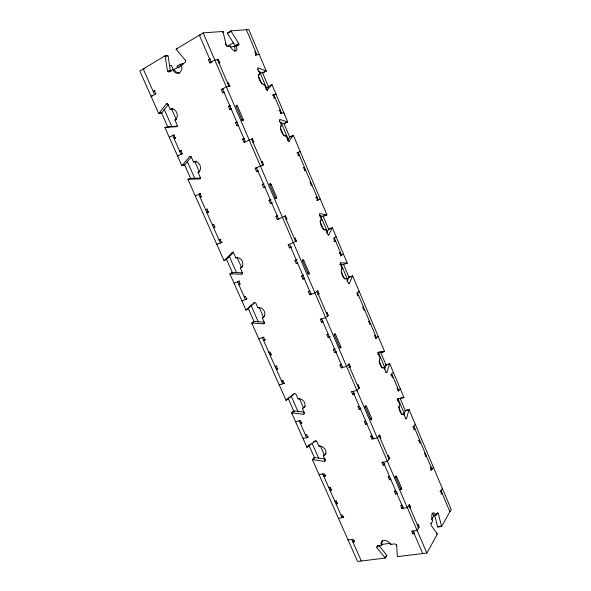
<?xml version="1.0" encoding="UTF-8"?>
<svg xmlns="http://www.w3.org/2000/svg" width="591" height="591" viewBox="0 0 591 591"><rect width="100%" height="100%" fill="white"/><g stroke="black" fill="none" stroke-linecap="round" stroke-linejoin="round"><path stroke-width="0.89" d="M405.847 418.775L406.497 418.627L408.957 409.829A1.485 0.665 76.1 0 1 409.075 409.593L405.256 410.472A1.478 0.672 76.1 0 0 405.138 410.701L403.897 415.074M385.635 372.677L386.913 372.345L389.617 363.997A1.485 0.687 74.5 0 1 389.75 363.783L403.948 397.455A1.478 0.672 75.6 0 1 403.786 397.573L397.13 399.095M384.46 369.153L385.82 365.016A1.478 0.687 74.5 0 1 385.953 364.795L389.75 363.783M348.697 283.724L349.333 283.51L352.517 276.071A1.5 0.709 71.2 0 1 352.664 275.886L384.534 351.438A1.485 0.687 74 0 1 384.357 351.534L381.202 352.413M347.168 281.05L348.771 277.356A1.492 0.717 71.2 0 1 348.919 277.172L352.664 275.886M328.116 235.092L328.744 234.856L332.201 227.919A1.514 0.717 69.3 0 1 332.356 227.757L347.286 263.135L343.541 264.465A1.5 0.717 70.5 0 1 343.349 264.524L340.061 264.266M326.742 232.802L328.478 229.36A1.514 0.724 69.2 0 1 328.64 229.197L332.356 227.757M396.642 544.666L397.3 556.234A1.581 1.167 37.4 0 0 397.411 556.619L426.842 553.05L437.362 534.175A1.574 0.687 80 0 0 437.185 533.836L431.334 525.584A1.574 0.694 79.7 0 1 431.245 523.441L432.671 520.989A5.452 2.379 79.5 0 1 432.353 513.586A5.452 2.379 79.5 0 1 435.944 515.345L437.325 512.966A1.544 0.665 79.3 0 1 438.33 513.476L441.477 526.138A1.544 0.665 79.6 0 0 441.617 526.544L437.65 527.098A1.544 0.665 79.7 0 1 437.517 526.692L434.577 514.85M441.617 526.544L451.177 509.39L409.075 409.593M431.548 519.77L433.957 515.64L435.944 515.345M440.967 493.958L442.061 493.116L441.411 493.219M417.32 524.387L418 524.291L419.167 527.002L417.113 530.423L411.646 531.183L412.821 533.902L414.439 533.281M439.896 491.417L440.539 491.313L442.304 488.365M412.821 533.902L414.114 531.752M417.49 525.14L418 524.291M325.552 459.089L314.744 457.493A1.514 1.16 44.8 0 0 314.375 457.508L312.41 459.658L357.607 561.45L385.288 558.089L386.928 555.481A1.551 1.138 38.2 0 0 386.706 555.112L379.001 545.707M385.288 558.089A1.559 1.138 38.3 0 0 385.073 557.719L386.433 555.547M385.073 557.719L376.814 547.635A1.559 1.145 38.8 0 1 377.523 546.158L381.394 545.648A5.489 4.063 38.3 0 1 383.936 540.425A5.489 4.063 38.3 0 1 390.518 544.451L390.932 543.809M410.073 507.868L410.597 507.048L409.423 504.315L407.302 507.603L401.85 508.459L400.668 505.719L402.301 505.091M430.898 470.118L431.541 470L433.366 467.171M381.394 545.648L382.229 544.37A5.474 4.056 38.3 0 1 382.591 540.24M430.913 466.727L430.455 467.429L431.541 470M401.85 508.459L403.018 506.679M377.523 546.158L377.804 545.729M377.095 547.207L378.026 545.788M288.593 141.692L293.195 135.472A1.566 0.731 65.7 0 1 293.372 135.346L326.882 214.777L323.174 216.262A1.522 0.724 68.6 0 1 322.959 216.299L319.517 215.722M287.529 140.163L289.531 137.208A1.559 0.739 65.6 0 1 289.708 137.082L293.372 135.346M397.263 493.411L395.638 494.046L394.448 491.291L394.722 490.892M401.518 487.967A1.212 0.569 78.9 0 1 401.555 489.599A1.212 0.569 78.9 0 1 400.705 489.156L395.748 477.624A1.212 0.569 78.6 0 1 395.719 475.999A1.212 0.569 78.6 0 1 396.576 476.457L401.518 487.967L400.196 489.245M395.638 494.046L397.012 492.037M354.223 540.285L352.953 542.087L354.489 541.496M348.535 539.391L348.084 540.011L353.049 539.324L354.201 541.917M418.45 440.657L419.566 439.859M388.575 476.619L388.287 477.011L389.484 479.781L390.422 478.474M413.781 429.613L414.904 428.815L414.269 428.955M384.837 464.563L383.197 465.206L382 462.421L382.288 462.036M387.814 455.698L388.486 455.558L389.683 458.343L387.415 461.364L382 462.421M412.673 427.005L413.316 426.865L415.266 424.272M338.488 518.403L343.74 517.228M383.197 465.206L384.63 463.3M343.164 516.541L342.196 517.819L322.738 473.923M387.925 456.311L388.486 455.558M167.312 103.684L166.359 103.868L159.009 113.28A1.662 1.293 73.9 0 1 158.713 113.524L139.823 70.994L165.066 55.805L167.977 55.495A1.729 1.345 78.1 0 1 168.125 55.968L170.304 70.477A1.714 1.337 77.3 0 0 170.865 71.216M158.713 113.524L161.557 112.933A1.655 1.285 74 0 0 161.86 112.689L168.28 104.504M337.129 502.771L336.102 504.071L337.646 503.473M335.245 501.057L334.934 501.449L336.486 500.843M266.925 90.504L271.823 84.816A1.603 0.739 63.9 0 1 272.015 84.712L287.714 121.931L284.057 123.718A1.566 0.739 65.1 0 1 283.828 123.711L280.053 122.5M266.046 89.396L268.188 86.722A1.596 0.739 63.8 0 1 268.38 86.618M380.308 438.581L380.892 437.865L379.688 435.057L379.008 435.205M379.688 435.057L377.339 437.938L371.938 439.091L370.727 436.276L371.03 435.922M373.881 438.079L373.29 438.803L352.893 391.486M330.842 488.462A1.152 0.621 79.9 0 0 331.012 489.326L330.074 490.471L331.625 489.865M371.938 439.091L373.128 437.65M329.217 487.449L328.906 487.834L330.45 487.228M190.546 156.283L189.645 156.556L182.146 165.399A1.625 1.285 70.1 0 1 181.843 165.628L164.919 127.508A1.647 1.285 72.7 0 1 165.273 127.397L176.443 126.688A1.662 1.308 73.2 0 0 176.945 124.553L174.929 119.995A5.858 4.595 73.9 0 0 176.665 112.438A5.858 4.595 73.9 0 0 170.223 109.335L168.199 104.755A1.677 1.315 74.5 0 0 166.359 103.868M181.843 165.628L184.555 164.786A1.618 1.278 70.2 0 0 184.857 164.564L191.403 156.859M400.343 388.9L398.29 391.294L397.174 388.649L397.691 388.051L397.056 388.213M325.508 474.721L323.912 476.582L325.464 475.969M370.631 419.189L371.532 418.147L366.457 406.335A1.212 0.598 76.1 0 0 365.541 405.773A1.212 0.598 76.1 0 0 365.541 407.347L370.631 419.189A1.212 0.591 76.5 0 0 371.54 419.728A1.212 0.591 76.5 0 0 371.532 418.147M367.203 423.636L365.563 424.294L364.344 421.464L364.647 421.117M365.563 424.294L366.568 423.126M324.673 461.01L325.316 460.286M312.41 459.658A1.522 1.167 44.9 0 1 312.779 459.643L324.356 461.372A1.537 1.182 44.2 0 0 325.006 459.776L323.225 455.742L324.193 454.664A5.371 4.159 44.7 0 0 326.01 453.666M360.894 408.987L359.247 409.644L358.02 406.8L358.331 406.468M359.247 409.644L360.791 407.953M390.651 374.886L393.392 372.419M312.779 459.643L314.419 457.848M323.225 455.742A5.378 4.167 44.7 0 0 325.501 450.098A5.378 4.167 44.7 0 0 319.059 446.316L319.546 445.784M304.136 412.126L294.096 410.915A1.522 1.189 48 0 0 293.727 410.944L291.644 412.902L306.906 447.276A1.522 1.175 45.8 0 0 307.231 447.143L316.089 440.487M306.906 447.276L308.243 445.873M307.564 446.789L310.578 444.055M354.445 394.02L352.79 394.685L351.564 391.818L351.874 391.493M352.79 394.685L354.371 393.045M357.525 385.177L358.19 385.007L359.424 387.866L356.92 390.459L351.564 391.818M357.57 385.65L358.19 385.007M303.538 438.027L303.028 438.544L308.243 437.096M307.756 436.616L306.685 437.717L299.209 420.836M305.828 434.68L305.495 435.02L306.714 434.74L307.911 437.436M233.452 251.899L232.093 252.593L224.344 260.439A1.574 1.263 61.8 0 1 224.033 260.631L187.945 179.354L190.62 178.452A1.61 1.278 68.9 0 1 190.974 178.356L200.77 178.083M226.493 259.353A1.566 1.263 61.8 0 0 226.804 259.161L232.588 253.31M301.772 422.203L300.405 423.548L301.971 422.92M303.877 413.944L304.564 413.286M349.754 367.447L350.389 366.834L349.155 363.953L348.483 364.137M349.155 363.953L346.577 366.405L341.236 367.868L339.988 364.979L340.313 364.677M375.337 338.636L378.174 336.353M291.644 412.902A1.529 1.189 48 0 1 292.013 412.873L303.538 414.276A1.537 1.212 47.4 0 0 304.166 412.607L302.356 408.499L303.382 407.524A5.385 4.263 48 0 0 305.185 406.431M374.192 335.939L375.388 335.23M341.236 367.868L342.647 366.538M292.013 412.873L293.749 411.24M341.65 364.307L339.988 364.979M254.558 302.319L246.299 309.898A1.551 1.248 57.1 0 1 245.989 310.076L229.921 273.906L232.352 272.562A1.559 1.256 60.3 0 1 232.714 272.495L242.62 272.835M246.691 309.647L254.514 302.924M302.356 408.499A5.4 4.263 48.1 0 0 304.564 402.597A5.4 4.263 48.1 0 0 298.115 398.903L298.632 398.423M264.399 322.147L254.44 321.497A1.537 1.234 55.6 0 0 254.078 321.548L251.773 323.107L286.044 400.292A1.529 1.197 49.2 0 0 286.369 400.144L294.806 393.407M286.044 400.292L287.1 399.339M287.632 398.866L288.157 398.393A1.522 1.197 49.2 0 0 288.474 398.245L294.525 393.451M286.716 399.826L288.474 398.245M336.338 351.992L334.683 352.672L333.427 349.769L334.543 348.793M334.683 352.672L336.116 351.394M339.751 347.338L340.741 346.466L335.525 334.329A1.212 0.621 73.1 0 0 334.55 333.656A1.212 0.621 73.1 0 0 334.521 335.178L339.751 347.338A1.212 0.613 73.6 0 0 340.712 347.996A1.212 0.613 73.6 0 0 340.741 346.466L339.404 346.851M368.193 321.74L369.397 321.046M335.26 348.941L333.427 349.769M283.968 382.924L282.83 383.899L262.367 337.727M279.742 384.431L279.203 384.889L284.404 383.256M281.973 380.84L281.611 381.151L283.185 380.508M334.521 335.178L335.525 334.329L334.196 334.728M364.617 309.736L364.041 310.223L362.889 307.497L363.465 307.017L362.837 307.217M330.199 336.663L328.197 337.631L326.934 334.713L327.613 334.144M328.197 337.631L329.549 336.493M277.63 368.452L276.418 369.434L277.992 368.791M275.923 366.088L275.199 366.671L276.773 366.028M320.647 319.051L320.3 319.325L321.57 322.265L323.063 321.083M357.998 292.22L357.415 292.678L376.526 337.926M326.424 312.772L327.082 312.558L328.345 315.491L325.604 317.64L320.3 319.325M359.165 291.304L356.831 293.143L357.983 295.884L358.574 295.419L357.939 295.626M271.055 353.861A1.152 0.665 73.4 0 0 271.188 354.275L270.08 355.132L271.653 354.482M326.402 313.09L327.082 312.558M269.223 352.073L268.846 352.354L270.057 351.985L271.284 354.77M265.226 339.33L263.601 340.519L265.182 339.862M313.296 442.083L314.671 441.085M258.769 338.865L263.941 337.069M318.372 294.392L319.074 293.89L317.803 290.935L317.138 291.156M317.803 290.935L314.981 292.929L309.691 294.724L308.413 291.755L309.492 291.008M309.691 294.724L311.125 293.72M310.09 291.06L308.413 291.755M263.941 323.55L264.317 323.292M251.773 323.107A1.544 1.241 55.6 0 1 252.143 323.055L263.564 323.816A1.559 1.256 55.3 0 0 264.155 322.006L262.278 317.759L263.416 316.983A5.459 4.418 56.1 0 0 264.679 316.251M252.143 323.055L254.064 321.755M340.409 255.992L343.497 254.145M303.257 275.103L301.676 276.123L302.961 279.107L304.779 277.918M304.638 278.405L302.961 279.107M254.174 302.562A1.566 1.263 57 0 1 256.006 303.567L257.89 307.83L258.474 307.453M308.029 273.537L309.108 272.835L303.759 260.372A1.234 0.635 69.8 0 0 302.725 259.582A1.234 0.635 69.8 0 0 302.658 261.045L308.029 273.537A1.226 0.635 70.4 0 0 309.049 274.305A1.226 0.635 70.4 0 0 309.108 272.835M339.234 253.214L340.482 252.586L339.855 252.815M303.715 275.184L301.676 276.123M245.989 310.076L248.323 308.576A1.544 1.241 57.1 0 0 248.634 308.399M247.038 298.654L245.472 299.622L237.597 281.855L239.192 280.939M245.006 296.305L244.216 296.793L245.413 296.364L246.669 299.201L241.904 300.885M334.233 241.372L335.489 240.751L333.93 241.342M302.658 261.045L303.759 260.372L302.26 260.919M295.382 260.432L295.005 260.661L296.298 263.66L297.532 262.906M336.19 236.828L333.679 238.343L334.861 241.143M165.066 55.805A1.736 1.345 78 0 1 165.214 56.285L167.423 70.868A1.729 1.345 77.2 0 0 169.292 71.74L172.845 69.664A6.087 4.765 77.6 0 0 179.442 72.715A6.087 4.765 77.6 0 0 181.23 64.759L184.865 62.631A1.751 1.381 78.3 0 0 185.389 60.334L176.399 49.563A1.766 1.374 79 0 1 176.155 49.142L203.149 32.904L222.94 31.449A1.743 0.813 61.2 0 1 223.095 31.899L226.05 44.783A1.736 0.82 61.6 0 0 227.594 46.268L230.172 46.002A5.999 2.807 61.8 0 0 235.447 51.129A5.999 2.807 61.8 0 0 236.097 45.389L238.587 45.13A1.692 0.783 62 0 0 238.764 43.512L231.14 31.301A1.707 0.783 61.5 0 1 230.911 30.858L227.24 33.022A1.707 0.79 61.4 0 0 227.461 33.465L235.092 45.618A1.692 0.79 61.9 0 1 235.314 46.475M295.751 260.21L296.49 259.759M297.059 259.722L295.005 260.661M222.327 31.811L222.94 31.449M222.482 32.269L223.095 31.899M227.461 33.465L230.52 31.663M183.683 63.828L180.225 64.264L176.931 66.192L177.647 67.839M172.845 69.664L174.279 69.465L181.954 64.988M178.327 67.751L179.93 66.813M240.19 283.939L238.86 284.707L240.057 284.271L238.786 281.419L239.192 281.183M226.966 46.623L233.364 42.84M154.812 90.689L153.187 91.428L155.278 91.073M211.268 62.705L209.746 62.905L208.35 59.684L210.071 58.901M235.698 45.271L238.764 43.512M229.899 46.903L234.25 46.453L236.097 45.389M237.36 45.832L237.974 45.485M151.85 96.303L151.119 96.429L156.164 93.74M209.746 62.905L214.806 60.009L218.441 59.543L219.822 62.757L219.187 63.119M151.119 96.429L152.256 95.779M211.763 61.752L211.002 62.181L199.366 35.179L200.777 35.068M217.178 60.267L218.441 59.543M288.947 244.423L288.194 244.851L289.494 247.865L291.378 246.802M291.178 247.149L289.494 247.865M242.051 274.01L242.45 273.781M255.039 52.023L255.644 51.683L254.861 51.779L256.125 54.764L259.213 54.372M294.473 238.387L295.131 238.129L296.423 241.15L288.194 244.851M255.519 55.103L256.125 54.764M255.689 55.34L256.9 54.668L246.366 29.727M229.921 273.906A1.566 1.256 60.2 0 1 230.291 273.832L241.653 274.239A1.574 1.278 60.1 0 0 242.221 272.34L240.308 268.026L241.512 267.361A5.526 4.484 61.1 0 0 242.761 266.563M230.291 273.832L232.315 272.717M294.377 238.542L295.131 238.129M227.89 83.375L228.525 83.028L229.899 86.212L229.256 86.559M257.329 69.782L257.935 69.45A1.64 0.754 63.1 0 1 258.082 67.825L266.009 71.031A1.61 0.739 63.4 0 0 266.253 71.06L248.745 29.55L230.911 30.858M223.531 92.647L222.637 92.817L221.263 89.625L226.353 86.862L229.899 86.212M222.637 92.817L224.351 92.048M258.614 74.592L259.841 73.934L257.935 69.45M262.988 72.656L266.009 71.031M266.253 71.06L262.626 73.011A1.61 0.739 63.3 0 1 262.382 72.981L258.43 71.415M263.342 84.868L264.258 84.387L266.149 88.849A1.625 0.754 63.8 0 0 267.538 90.187M169.262 137.289L173.865 134.866L175.195 137.873L175.66 137.755M230.712 109.305L229.833 109.505L228.466 106.336L230.18 105.567M268.188 86.722L272.015 84.712M232.093 252.593A1.588 1.285 62 0 1 233.925 253.569L235.846 257.912L237.065 257.27L241.512 267.361M175.195 137.873L174.042 138.479L175.579 138.08M229.833 109.505L231.546 108.737M224.033 260.631L226.804 259.161M272.473 95.217L276.041 94.257L275.303 94.42M273.714 98.158L275.066 97.678M238.306 125.455L236.873 125.831L235.514 122.677L236.792 122.027M181.304 150.491L179.686 151.207L181.06 150.823M241.749 120.165L243.211 119.419L237.552 106.247A1.3 0.65 63.1 0 0 236.393 105.205A1.3 0.65 63.1 0 0 236.252 106.543L241.926 119.744A1.293 0.65 63.7 0 0 243.078 120.771A1.293 0.65 63.7 0 0 243.211 119.419L241.926 119.744M236.873 125.831L238.579 125.07M182.626 153.483L177.544 155.943L178.231 155.751M278.982 110.62L280.326 110.125L279.713 110.436M286.133 219.335L286.894 218.951L285.586 215.914L284.286 216.446M280.215 113.546L283.724 112.482L284.729 114.846M253.177 142.254L253.82 141.936L252.483 138.811L243.987 142.328L242.635 139.195L243.913 138.56M279.188 121.428L279.809 121.125A1.596 0.754 64.9 0 1 279.92 119.448L287.485 121.931A1.574 0.731 65.1 0 0 287.714 121.931M285.586 215.914L277.29 219.571L275.975 216.52L277.275 215.892M320.196 198.923L317.574 200.216L316.37 197.379L317.035 197.062L315.749 197.638M277.29 219.571L278.974 218.744M251.84 139.129L252.483 138.811M284.434 123.416L287.485 121.931M280.437 126.134L281.671 125.536L279.809 121.125M217.458 244.12L216.831 244.415L221.957 242.28M222.024 242.17L220.362 242.967L198.805 194.343L200.896 193.56M285.091 136.233L286.014 135.797L287.869 140.178A1.588 0.754 65.6 0 0 289.206 141.404M220.886 239.215L219.076 240.072L220.679 239.385M289.531 137.208L292.582 135.76M261.643 161.949L262.286 161.653L263.616 164.749L262.973 165.052M195.311 195.953L200.415 193.641M258.304 170.762L256.531 171.412L255.194 168.309L263.616 164.749M296.822 152.847L298.137 152.308L318.231 199.891L316.746 200.504M201.716 196.581L200.105 197.283L201.561 196.737M256.531 171.412L257.816 170.821M297.812 155.891L299.349 155.189L298.654 155.44L297.443 152.559L300.213 151.562L299.526 151.813M271.033 199.581L269.053 200.46L270.375 203.526L272.348 202.639M215.021 227.114L213.61 227.742L214.792 227.24L213.499 224.329L212.324 224.831L213.595 224.27A1.189 0.694 66 0 0 214.119 224.964M265.219 186.904L263.527 187.643L262.197 184.562L263.49 183.986M303.198 167.933L304.505 167.386M263.527 187.643L264.82 187.074M304.409 170.799L305.71 170.245L305.03 170.526L303.818 167.659M275.436 197.704L276.61 197.18L271.106 184.37A1.256 0.643 66.4 0 0 270.013 183.461A1.256 0.643 66.4 0 0 269.917 184.857L275.436 197.704A1.256 0.643 66.9 0 0 276.522 198.591A1.256 0.643 66.9 0 0 276.61 197.18L274.948 197.911M310.12 182.412L310.733 182.146L310.061 182.442L311.265 185.293L311.937 184.99L311.317 185.256M269.053 200.46L270.346 199.898M270.375 203.526L271.668 202.972M275.975 216.52L277.275 215.981M208.534 211.977L206.931 212.679L208.106 212.154L206.806 209.229L205.638 209.753L207.5 208.992M269.917 184.857L271.106 184.37M286.243 219.224L286.894 218.951M262.197 184.562L263.948 183.86M323.58 216.055L326.675 214.821A1.522 0.724 68.6 0 0 326.882 214.777M320.566 220.029L321.511 219.66L319.701 215.397A1.544 0.739 68.6 0 1 319.761 213.624L326.675 214.821M324.769 229.943L325.707 229.581L327.503 233.822A1.537 0.739 69.3 0 0 328.744 234.856M295.766 241.401L296.423 241.15M328.478 229.36L331.581 228.156M234.043 283.178L238.786 281.419M296.298 263.66L297.613 263.172M255.194 168.309L256.967 167.667M339.847 264.702L340.475 264.473A1.522 0.731 70.6 0 1 340.505 262.655L347.087 263.194A1.507 0.717 70.6 0 0 347.286 263.135M261.473 161.941L262.286 161.653M341.303 268.994L342.248 268.661L340.475 264.473M199.987 178.8L200.423 178.645M348.771 277.356L351.889 276.285M345.425 278.738L346.37 278.413L348.136 282.579A1.522 0.724 71.3 0 0 349.333 283.51M317.426 294.451L319.074 293.89M187.945 179.354A1.618 1.278 68.8 0 1 188.3 179.258L199.544 178.947A1.625 1.3 69.1 0 0 200.061 176.901L198.088 172.432L199.418 171.988L194.808 161.55L193.464 161.964L191.484 157.465A1.64 1.308 70.7 0 0 189.645 156.556M327.68 315.705L328.345 315.491M321.57 322.265L322.893 321.844M182.604 165.258L184.857 164.564M252.992 142.195L253.82 141.936M326.934 334.713L328.264 334.307M369.907 323.942L370.535 323.757L369.973 324.26L368.828 321.548M244.408 142.202L245.258 141.943M242.635 139.195L244.467 138.656M182.464 153.778L181.009 154.199L172.712 135.472L174.19 135.103M384.534 351.438L380.752 352.487A1.478 0.694 74 0 1 380.567 352.591L377.583 352.901M377.752 354.238L378.388 354.061A1.507 0.709 74.1 0 1 378.373 352.162L384.357 351.534M348.727 367.292L350.389 366.834M385.82 365.016L388.981 364.167M383.138 367.809L384.098 367.55L385.805 371.584A1.5 0.702 74.7 0 0 386.913 372.345M235.514 122.677L237.383 122.197M392.298 376.962L392.941 376.799L392.417 377.383L391.286 374.724M358.752 388.036L359.424 387.866M295.559 421.715L300.427 420.541L301.624 423.252M358.02 406.8L359.358 406.482M364.669 406.763L366.457 406.335L364.736 407.539M399.974 398.489A1.478 0.68 75.6 0 0 400.137 398.371L403.948 397.455M397.499 400.89L398.142 400.735A1.5 0.687 75.7 0 1 398.098 398.785M164.919 127.508L167.733 126.851A1.64 1.285 72.8 0 1 168.088 126.74L177.825 126.119M405.138 410.701L408.315 409.969M364.344 421.464L365.681 421.154M401.503 414.734A5.253 2.416 76.1 0 0 401.821 414.431L403.756 413.988L405.433 417.955A1.5 0.68 76.3 0 0 406.497 418.627M236.252 106.543L237.552 106.247M174.929 119.995L175.63 119.833M228.466 106.336L230.364 105.915M276.041 94.257L273.079 94.9L274.327 97.847M370.727 436.276L372.071 435.988M380.212 438.005L380.892 437.865M159.481 113.184L161.86 112.689M170.223 109.335L171.634 109.047A5.844 4.588 74 0 1 173.082 108.611M419.381 442.711L420.666 442.452L420.186 443.124L419.093 440.531M389.011 458.476L389.683 458.343M424.567 453.341L425.21 453.216L424.744 453.91L425.83 456.488L426.303 455.794L425.653 455.92M319.059 474.639L323.971 473.687L325.146 476.346M221.263 89.625L223.199 89.271M388.287 477.011L389.639 476.76M430.455 469.572L431.999 469.291L413.803 426.214M394.951 476.752L396.576 476.457L395.748 477.624L394.928 477.772M389.484 479.781L390.836 479.537M227.646 83.183L228.525 83.028M394.448 491.291L395.8 491.055M341.037 515.212L342.278 515.012L343.437 517.627M408.898 507.314L410.597 507.048M436.357 513.764L438.33 513.476M430.58 523.537L431.245 523.441M417.8 527.194L419.167 527.002M437.517 526.692L440.812 526.234M169.292 71.74L170.888 71.518M167.91 70.802L170.304 70.477M436.513 533.932L437.185 533.836M218.921 62.882L219.822 62.757M382.229 544.37L390.577 543.262M390.518 544.451L394.47 543.934A1.581 1.175 37.7 0 1 396.369 545.094M181.23 64.759L182.656 64.574M144.706 68.763L143.221 68.948L154.539 94.479M169.551 65.616L171.375 65.387L173.577 70.41M208.35 59.684L210.344 59.432M185.389 60.334L185.862 60.275M165.214 56.285L167.637 56.019M176.155 49.142L177.115 49.046M154.325 90.77L155.677 93.821M180.846 150.624L182.168 153.616M199.972 193.804L201.28 196.744M220.258 239.584L221.544 242.48M263.564 337.343L264.805 340.135M276.403 366.324L277.63 369.087M282.823 380.811L284.042 383.566M330.14 487.605L331.307 490.249M336.176 501.234L337.343 503.864M351.808 539.502L361.337 560.999M161.446 112.682L168.125 127.745M184.51 164.69L190.716 178.667M226.449 259.25L232.647 273.219M248.109 308.096L254.049 321.474M288.245 398.585L294.192 412.001M308.79 444.927L314.641 458.121M171.634 109.047L176.325 119.678M259.412 307.904L263.416 316.983M299.504 398.74L303.382 407.524M320.381 446.042L324.193 454.664M298.115 398.903L296.29 394.773A1.544 1.219 48.8 0 0 294.458 393.724M319.059 446.316L317.264 442.26A1.537 1.197 45.3 0 0 315.431 441.182M164.128 109.113L171.929 126.747M187.244 161.336L194.912 178.659M229.249 256.213L236.548 272.695M250.931 305.178L258.363 321.962M291.119 395.955L298.196 411.942M312.078 443.294L318.667 458.188M180.225 64.264L180.942 65.911M217.54 59.661L229.013 86.375M251.648 139.062L262.81 165.044M284.818 216.291L295.677 241.564M317.101 291.429L327.665 316.022M348.513 364.566L358.796 388.509M379.104 435.774L389.122 459.096M408.898 505.135L418.657 527.859M203.149 32.904L426.842 553.05M222.534 88.938L245.265 141.7M256.479 167.718L278.59 219.032M289.494 244.342L311.014 294.274M321.622 318.904L342.566 367.506M383.352 462.155L403.21 508.245M413.013 530.999L422.728 553.545M225.341 43.15L226.412 45.655M259.582 71.585L266.777 88.591M281.242 122.795L288.319 139.513M320.544 215.671L327.621 232.411M340.815 263.601L347.781 280.06M378.499 352.664L385.14 368.348M397.883 398.482L404.665 414.513M378.388 354.061L380.109 358.116A5.267 2.467 74.4 0 0 380.176 364.832A5.267 2.467 74.4 0 0 384.098 367.55M398.142 400.735L399.826 404.717A5.26 2.408 76.1 0 0 399.989 411.587A5.26 2.408 76.1 0 0 403.756 413.988M258.297 75.618L261.835 83.966M280.4 127.804L283.843 135.915M319.982 221.226L323.476 229.485M341.384 271.764L344.479 279.063M379.186 360.998L382.178 368.06M398.556 406.719L401.821 414.431M273.825 94.737L281.56 113.044M334.307 237.966L341.657 255.356M391.818 374.14L398.807 390.695M440.982 490.567L449.899 511.68M279.595 110.31L280.828 113.236M339.862 252.985L341.037 255.77M374.827 335.754L375.972 338.451M413.316 426.865L414.417 429.472M440.539 491.313L441.617 493.854M262.219 72.058L268.661 87.291M283.761 123.009L289.738 137.156M323.188 216.306L328.825 229.633M343.437 264.207L349.178 277.8M380.478 351.859L386.388 365.836M400.129 398.341L405.456 410.944M208.224 212.147A1.197 0.694 65.4 0 1 208.069 211.297M276.773 366.398A1.152 0.665 74.1 0 1 276.499 366.147M257.89 307.83A5.467 4.425 56.1 0 1 264.34 311.354A5.467 4.425 56.1 0 1 262.278 317.759M235.846 257.912A5.541 4.492 61 0 1 242.295 261.333A5.541 4.492 61 0 1 240.308 268.026M193.464 161.964A5.725 4.573 69.9 0 1 199.913 165.184A5.725 4.573 69.9 0 1 198.088 172.432M194.808 161.55A5.711 4.565 70 0 1 196.271 161.173M179.753 72.944A6.065 4.758 77.7 0 1 174.279 69.465M234.25 46.453A5.984 2.815 61.8 0 1 234.841 51.114M432.006 513.187A5.445 2.386 79.5 0 1 433.957 515.64M325.707 229.581A5.4 2.6 68.9 0 1 321.305 225.902A5.4 2.6 68.9 0 1 321.511 219.66M346.37 278.413A5.334 2.563 70.9 0 1 342.145 275.074A5.334 2.563 70.9 0 1 342.248 268.661M264.258 84.387A5.718 2.652 63.4 0 1 259.338 79.645A5.718 2.652 63.4 0 1 259.841 73.934M286.014 135.797A5.578 2.645 65.3 0 1 281.279 131.438A5.578 2.645 65.3 0 1 281.671 125.536"/></g></svg>
